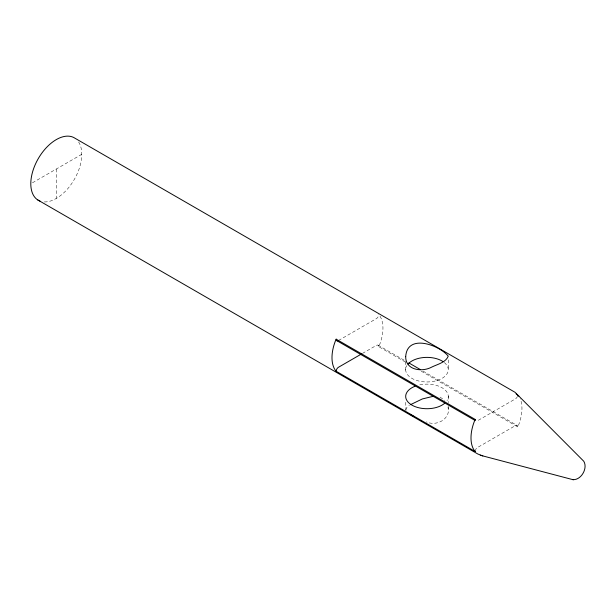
<?xml version="1.0" encoding="UTF-8"?>
<svg xmlns="http://www.w3.org/2000/svg" width="616" height="616" viewBox="0 0 616 616"><rect width="100%" height="100%" fill="white"/><g stroke="black" fill="none" stroke-linecap="round" stroke-linejoin="round"><path stroke-width="0.46" stroke-dasharray="3.08 2.31" d="M448.263 406.391C450.943 418.88 436.913 426.734 426.31 421.891M405.698 409.925L406.937 407.307L409.363 405.328M405.413 362.054L378.771 346.677L379.803 344.205A36.044 20.805 -60 0 0 379.803 315.854M421.228 371.186L517.787 426.934L518.811 424.463A36.044 20.805 -60 0 0 520.173 398.668M32.448 182.798L81.766 154.323M338.484 340.509L376.461 318.588A3.28 1.894 -60 0 0 378.771 314.576M362.424 353.438L376.461 345.337A3.28 1.894 -60 0 1 378.771 346.677M440.032 397.104L444.806 400.331M378.093 345.176L404.735 360.553M423.046 371.125L517.101 425.433M405.944 410.757L405.69 400.577M448.009 406.907L448.263 409.209M448.263 359.883L448.263 369.292M448.263 396.042L448.263 402.625M405.69 361.592L405.69 370.062M56.287 169.038L56.287 198.406M78.617 141.965A36.044 20.805 -60 0 1 57.889 197.482L54.685 199.33A36.044 20.805 -60 0 1 43.544 201.879M517.787 426.934A3.28 1.894 -60 0 0 515.469 425.594L477.492 447.516A3.28 1.894 -60 0 0 475.49 450.011M517.471 396.342A3.28 1.894 -60 0 1 515.469 398.845L477.492 420.767A3.28 1.894 -60 0 1 476.892 421.021M444.336 362.555A21.298 12.297 0 0 1 429.868 381.858A21.298 12.297 0 0 1 406.937 365.511M419.765 384.861A21.298 12.297 0 0 1 442.034 387.733A21.298 12.297 0 0 1 447.016 400.593"/><path stroke-width="0.92" d="M475.259 420.073A3.28 1.894 -60 0 1 475.175 419.427L336.167 339.17L335.142 341.641A36.044 20.805 -60 0 0 335.142 369.993L336.167 371.271L475.175 451.528A3.28 1.894 -60 0 1 475.259 450.789M475.175 419.427L474.151 421.898A36.044 20.805 -60 0 0 474.151 450.25L475.175 451.528M410.425 404.712L422.33 398.952L432.917 396.381M361.6 353.915L338.484 367.259A3.28 1.894 -60 0 0 336.167 371.271M572.672 479.602C581.05 480.511 588.118 468.229 583.737 461.222L515.061 392.307L74.859 138.161A36.044 20.805 -60 0 0 37.707 159.613A36.044 20.805 -60 0 0 40.04 201.085M37.707 199.907L477.9 454.046L482.828 455.909M480.234 455.232L573.45 479.81M411.919 415.415L413.921 416.532M516.116 393.87L518.811 396.111M408.893 362.955L420.551 369.685M336.844 340.671L475.021 420.443M410.148 414.352L411.326 415.061M337.884 340.764A3.28 1.894 -60 0 1 336.167 339.17M408 364.095A21.298 12.297 0 0 1 443.243 361.738M444.59 403.341A21.298 12.297 0 0 1 411.919 405.12A21.298 12.297 0 0 1 415.007 386.255M405.698 356.672C405.474 370.239 422.022 372.341 431.623 367.151C437.283 364.302 445.73 362.562 448.255 356.179C439.462 345.114 407.161 333.164 405.698 356.672"/></g></svg>
